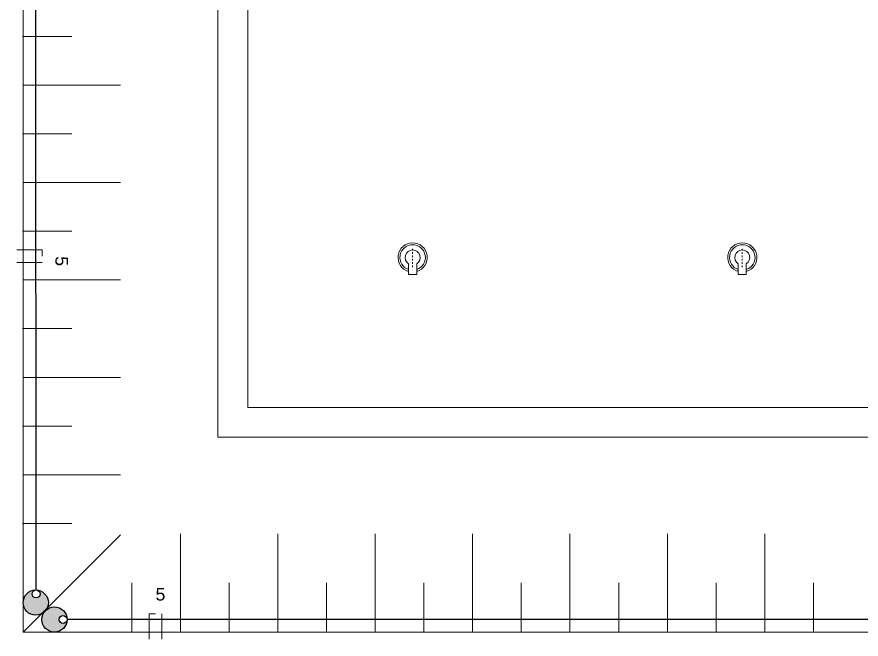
# Model space of a CAD drawing. Header units: millimetres. Extents: x 100 to 940, y 100 to 694.
# Drawn here: x 219.6 to 269.8, y 457.7 to 494.7 of the extents above; entities that cross this region are included whole.
import ezdxf

# ---------------------------------------------------------------- set-up
doc = ezdxf.new("R2010")
doc.units = ezdxf.units.MM
doc.linetypes.add('SGC_DASHDOT', pattern=[1, 0.5, -0.25, 0, -0.25])
for name, color, linetype, lineweight in [('COTAS', 5, 'Continuous', 5), ('PAREDE', 7, 'Continuous', 9), ('SGC-Conexoes (Linhas Externas)', 6, 'Continuous', 9), ('SGC-EIXOS', 9, 'SGC_DASHDOT', 9)]:
    doc.layers.add(name, color=color, linetype=linetype, lineweight=lineweight)
doc.styles.get("Standard").update_dxf_attribs({"font": 'arial.ttf'})

# ---------------------------------------------------------------- blocks, each defined once
blk = doc.blocks.new('BB-2-GA01-N0-D0-S0', base_point=(95383.7, 227116.1))
at = {"layer": 'SGC-Conexoes (Linhas Externas)'}
for p, q in [((95270.7, 227143), (95270.7, 227089.3)), ((95341.5, 227143), (95270.7, 227143)), ((95341.5, 227089.3), (95270.7, 227089.3))]:
    blk.add_line(p, q, dxfattribs=at)
for radius, start, end in [(97.4, 196, 164), (85, 198.4081, 161.5919), (50, 212.4682, 147.5318)]:
    blk.add_arc((95383.7, 227116.1), radius, start, end, dxfattribs=at)
at = {"layer": 'SGC-EIXOS'}
blk.add_line((95318.7, 227116.1), (95448.7, 227116.1), dxfattribs=at)

msp = doc.modelspace()

# ---------------------------------------------------------------- hatches: boundary and pattern name
h = msp.add_hatch(color=5)
h.dxf.hatch_style = 1
h.paths.add_polyline_path([(222.591, 458.859, 1), (221.091, 458.859, 1), (222.591, 458.859, -1), (222.124, 458.859, -1)])
h.paths.add_polyline_path([(220.516, 460.381, -0.414214), (220.75, 460.615, 0.422298), (219.979, 459.865, 1), (221.479, 459.865, 0.398938), (220.768, 460.614, -0.390984), (220.984, 460.381, -1)])

# ---------------------------------------------------------------- linework, layer by layer
at = {"color": 5}
for p, q in [((220.75, 460.615), (220.729, 532.171)), ((392.035, 458.859), (222.591, 458.859))]:
    msp.add_line(p, q, dxfattribs=at)
at = {"color": 5, "lineweight": 15}
for p, q in [((221.109, 480.821), (219.609, 480.821)), ((221.109, 480.446), (221.109, 480.821)), ((219.609, 480.071), (221.109, 480.071)), ((227.851, 459.195), (227.476, 459.195)), ((227.476, 459.195), (227.476, 457.695)), ((228.226, 457.695), (228.226, 459.195))]:
    msp.add_line(p, q, dxfattribs=at)
at = {"color": 5}
for centre, radius in [((220.729, 459.865), 0.75), ((220.75, 460.381), 0.234), ((221.841, 458.859), 0.75), ((222.357, 458.859), 0.234)]:
    msp.add_circle(centre, radius, dxfattribs=at)
at = {"layer": 'PAREDE'}
for p, q in [((219.979, 458.109), (219.979, 555.952)), ((231.557, 469.687), (231.557, 531.14)), ((233.339, 529.359), (233.339, 471.468)), ((222.874, 493.511), (219.935, 493.511)), ((219.979, 490.616), (225.768, 490.616)), ((219.979, 490.616), (225.768, 490.616)), ((222.874, 487.722), (219.935, 487.722)), ((219.979, 484.827), (225.768, 484.827)), ((219.979, 484.827), (225.768, 484.827)), ((222.874, 481.933), (219.935, 481.933)), ((219.979, 479.038), (225.768, 479.038)), ((219.979, 479.038), (225.768, 479.038)), ((222.874, 476.144), (219.935, 476.144)), ((219.979, 473.249), (225.768, 473.249)), ((219.979, 473.249), (225.768, 473.249)), ((219.979, 473.249), (225.768, 473.249)), ((233.339, 471.468), (331.307, 471.468)), ((222.874, 470.355), (219.935, 470.355)), ((382.073, 469.687), (231.557, 469.687)), ((219.979, 467.46), (225.768, 467.46)), ((222.874, 464.566), (219.935, 464.566)), ((219.979, 458.109), (225.768, 463.898)), ((229.331, 458.153), (229.331, 463.942)), ((229.331, 458.153), (229.331, 463.942)), ((235.12, 458.153), (235.12, 463.942)), ((235.12, 458.153), (235.12, 463.942)), ((240.909, 458.153), (240.909, 463.942)), ((240.909, 458.153), (240.909, 463.942)), ((246.698, 458.153), (246.698, 463.942)), ((246.698, 458.153), (246.698, 463.942)), ((252.487, 458.153), (252.487, 463.942)), ((252.487, 458.153), (252.487, 463.942)), ((258.276, 458.153), (258.276, 463.942)), ((258.276, 458.153), (258.276, 463.942)), ((264.065, 458.153), (264.065, 463.942)), ((264.065, 458.153), (264.065, 463.942)), ((264.065, 458.153), (264.065, 463.942)), ((264.065, 458.153), (264.065, 463.942)), ((226.436, 461.048), (226.436, 458.109)), ((232.225, 461.048), (232.225, 458.109)), ((238.014, 461.048), (238.014, 458.109)), ((243.803, 461.048), (243.803, 458.109)), ((249.592, 461.048), (249.592, 458.109)), ((255.382, 461.048), (255.382, 458.109)), ((261.171, 461.048), (261.171, 458.109)), ((266.96, 461.048), (266.96, 458.109)), ((219.979, 458.109), (394.542, 458.109))]:
    msp.add_line(p, q, dxfattribs=at)

# ---------------------------------------------------------------- block references
at = {"layer": 'SGC-Conexoes (Linhas Externas)', "xscale": 0.008906250000000001, "yscale": 0.008906250000000001, "zscale": 0.008906250000000001, "rotation": 90}
for p in [(243.135, 480.374), (262.729, 480.374)]:
    msp.add_blockref('BB-2-GA01-N0-D0-S0', p, dxfattribs=at)

# ---------------------------------------------------------------- texts
at = {"layer": 'COTAS', "color": 5, "lineweight": 15, "insert": (222.648, 480.446), "char_height": 0.75, "attachment_point": 1, "rotation": 270}
msp.add_mtext_dynamic_manual_height_columns('5', width=1385.51337, gutter_width=0.75, heights=[0], dxfattribs=at)
at = {"layer": 'COTAS', "color": 5, "lineweight": 15, "insert": (227.851, 460.733), "char_height": 0.75, "attachment_point": 1}
msp.add_mtext_dynamic_manual_height_columns('5', width=1385.51337, gutter_width=0.75, heights=[0], dxfattribs=at)

doc.saveas('drawing.dxf')
